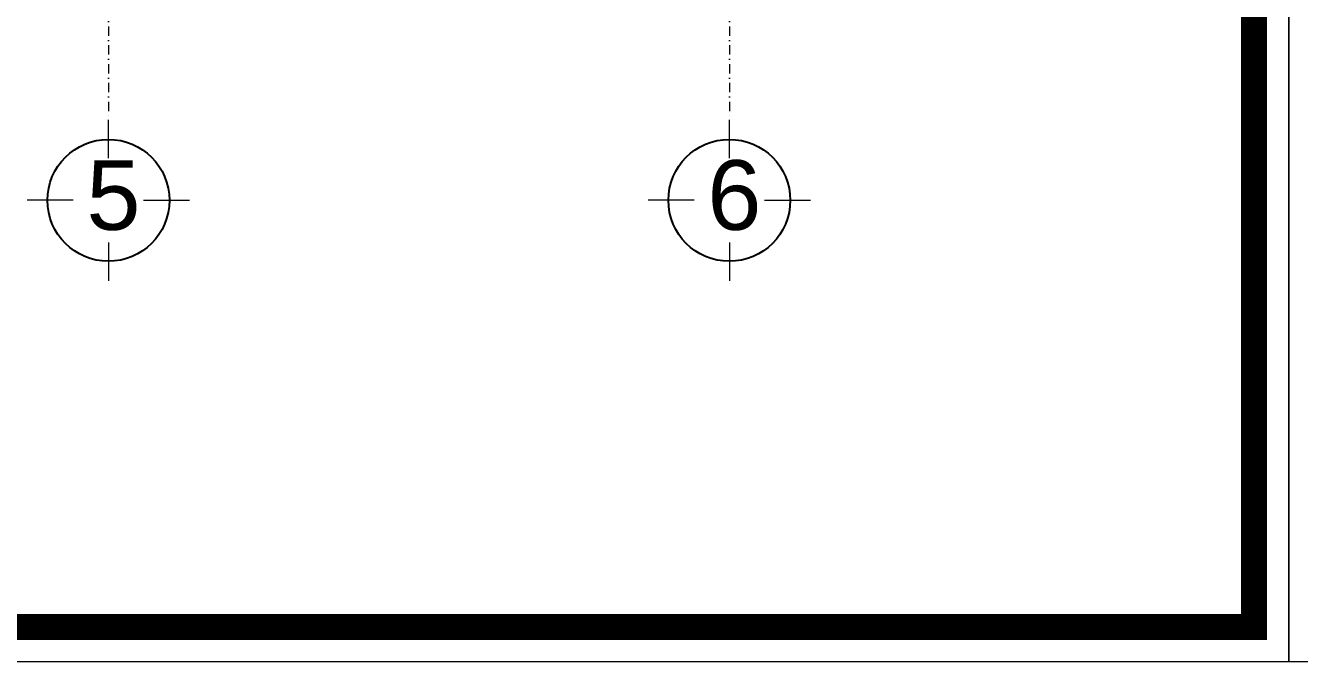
# Model space of a CAD drawing. Header units: millimetres. Extents: x 615730 to 2792744, y 139412 to 597571.
# Drawn here: x 680834 to 687605, y 284936 to 288317 of the extents above; entities that cross this region are included whole.
import ezdxf
from ezdxf.enums import TextEntityAlignment as Align

# ---------------------------------------------------------------- set-up
doc = ezdxf.new("R2010")
doc.units = ezdxf.units.MM
doc.header["$MEASUREMENT"] = 0
doc.linetypes.add('DASHDOT', pattern=[1, 0.5, -0.25, 0, -0.25])
doc.layers.get('0').update_dxf_attribs({"lineweight": 5})
for name, color, linetype, lineweight in [('0.1(9)', 9, 'Continuous', 13), ('thay', 7, 'Continuous', 15), ('TIM TRUC', 149, 'DASHDOT', 9)]:
    doc.layers.add(name, color=color, linetype=linetype, lineweight=lineweight)
for name, color, linetype in [('H', 252, 'Continuous'), ('netthay', 3, 'Continuous'), ('TEXT', 2, 'Continuous')]:
    doc.layers.add(name, color=color, linetype=linetype)
doc.styles.add('H280', font='', dxfattribs={"height": 200})
doc.styles.add('KT OZON', font='', dxfattribs={"height": 200})
doc.styles.get('H280').set_extended_font_data('VNI-Avo')
doc.styles.get('KT OZON').set_extended_font_data('VNI-Helve')

# ---------------------------------------------------------------- blocks, each defined once
blk = doc.blocks.new('TRUC 1')
at = {"ltscale": 50}
blk.add_circle((0, -9525), 8572, dxfattribs=at)
at = {"layer": '0.1(9)', "ltscale": 50}
for p, q in [((0, -3572), (0, 1782)), ((-4942, -9525), (-11427, -9525)), ((4942, -9525), (11427, -9525)), ((0, -15478), (0, -20832))]:
    blk.add_line(p, q, dxfattribs=at)
at = {"layer": 'TEXT', "ltscale": 50, "style": 'H280'}
blk.add_attdef('1', text='', height=10478, dxfattribs=at).set_placement((-214, -4892), align=Align.CENTER)

msp = doc.modelspace()

# ---------------------------------------------------------------- linework, layer by layer
at = {"layer": 'H', "const_width": 138.2}
msp.add_lwpolyline([(660360.3, 285120.6), (687363.2, 285120.6), (687363.2, 304105.6), (660360.3, 304105.6)], close=True, dxfattribs=at)
at = {"layer": 'thay', "linetype": 'Continuous'}
for points in [[(660176, 284936.3), (687547.5, 284936.3), (687547.5, 304289.9), (660176, 304289.9)], [(687547.5, 284936.3), (714919.1, 284936.3), (714919.1, 304289.9), (687547.5, 304289.9)]]:
    msp.add_lwpolyline(points, close=True, dxfattribs=at)
at = {"layer": 'TIM TRUC', "ltscale": 100}
for p, q in [((681274.9, 302326.1), (681274.9, 287814.8)), ((684574.9, 302326.1), (684574.9, 287814.8))]:
    msp.add_line(p, q, dxfattribs=at)

# ---------------------------------------------------------------- block references
at = {"layer": 'netthay', "lineweight": -2, "ltscale": 10}
ref = msp.add_blockref('TRUC 1', (681274.9, 287027.7, -13.1), dxfattribs=dict(at, xscale=0.03778148023411632, yscale=0.03778148023411632, zscale=0.03778148023411632, rotation=180))
ref.add_attrib('1', '5', dxfattribs={"layer": 'TEXT', "color": 3, "ltscale": 50, "height": 370.2, "style": 'KT OZON'}).set_placement((681301.6, 287230.7, -13.1), align=Align.CENTER)
ref = msp.add_blockref('TRUC 1', (684574.9, 287027.7, -13.1), dxfattribs=dict(at, xscale=0.03778148023411632, yscale=0.03778148023411632, zscale=0.03778148023411632, rotation=180))
ref.add_attrib('1', '6', dxfattribs={"layer": 'TEXT', "color": 3, "ltscale": 50, "height": 370.2, "style": 'KT OZON'}).set_placement((684601.6, 287230.7, -13.1), align=Align.CENTER)

doc.saveas('drawing.dxf')
